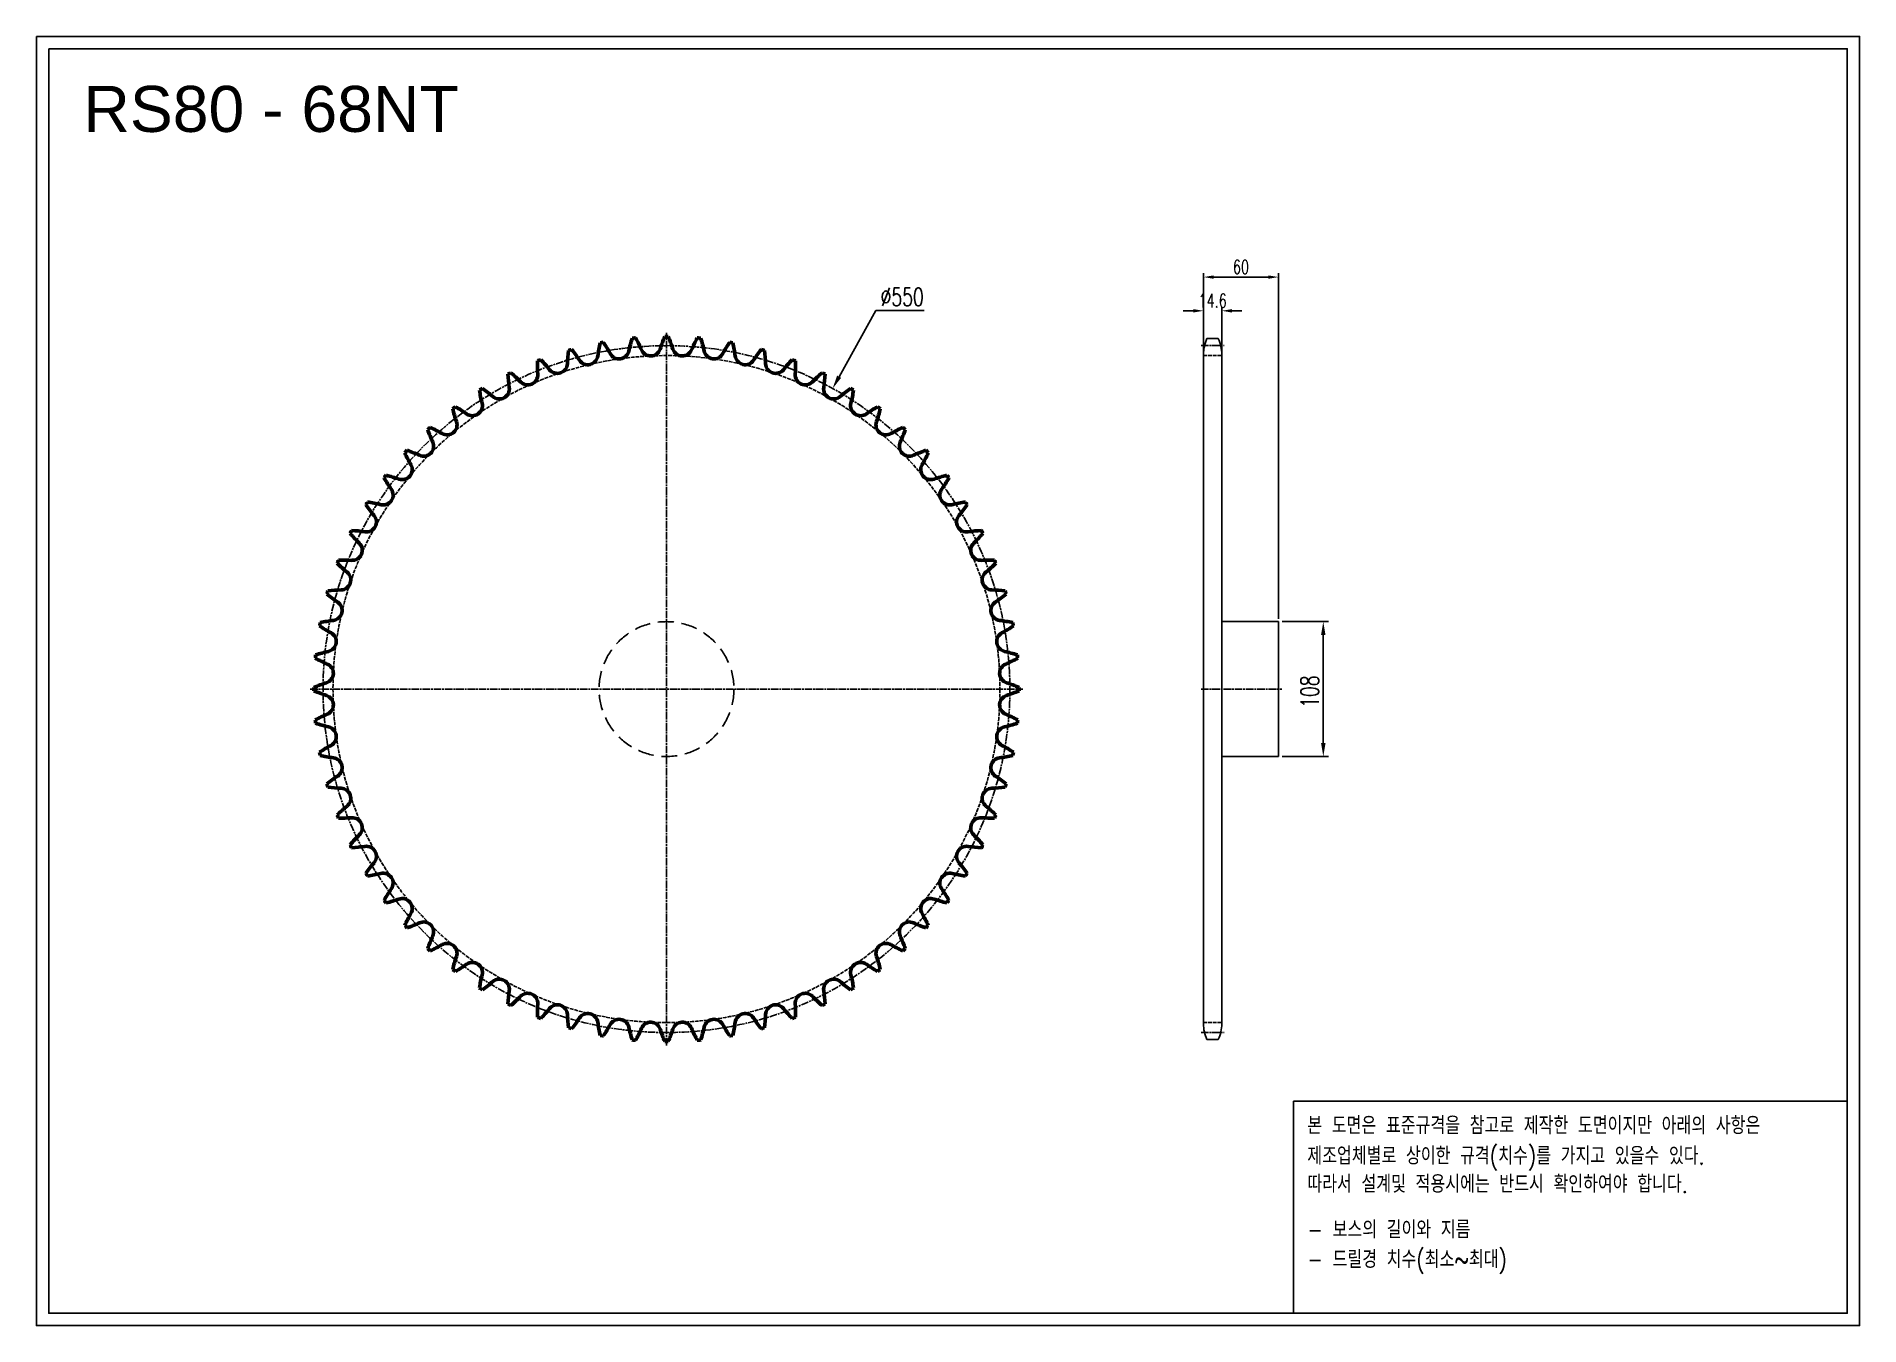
# Model space of a CAD drawing. Header units: millimetres. Extents: x -53131 to -51671, y 20705 to 21737.
import ezdxf

# ---------------------------------------------------------------- set-up
doc = ezdxf.new("R2010")
doc.units = ezdxf.units.MM
for name, pattern in [('AM_ISO02W050', [7.5, 6, -1.5]), ('AM_ISO02W050x2', [3.75, 3, -0.75]), ('AM_ISO08W050', [18, 12, -1.5, 3, -1.5]), ('AM_ISO08W050x2', [9, 6, -0.75, 1.5, -0.75]), ('HIDDEN', [9.525, 6.35, -3.175])]:
    doc.linetypes.add(name, pattern=pattern)
for name, color, linetype, lineweight in [('AM_0N', 7, 'Continuous', 50), ('AM_3N', 6, 'AM_ISO02W050', 25), ('AM_7', 4, 'AM_ISO08W050', 25), ('AM_7N', 4, 'AM_ISO08W050', 25)]:
    doc.layers.add(name, color=color, linetype=linetype, lineweight=lineweight)
doc.layers.add('HL', color=2, linetype='HIDDEN')
doc.layers.add('S-DIM', color=7, linetype='Continuous')
doc.styles.add('HAN', font='ROMANS.shx', dxfattribs={"width": 0.7, "bigfont": 'whgtxt.shx'})
doc.styles.add('HSG', font='SIMPLEX.shx', dxfattribs={"width": 0.7, "bigfont": 'HSG.shx'})
doc.styles.get("Standard").update_dxf_attribs({"font": 'arial.ttf'})
doc.dimstyles.new('APP23', dxfattribs={"dimscale": 4.5, "dimtxt": 2.4, "dimasz": 1.8, "dimexe": 0.7, "dimexo": 0.5, "dimgap": 0.6, "dimtad": 1, "dimtoh": 1, "dimdec": 1, "dimrnd": 0.01, "dimzin": 9, "dimdsep": 46, "dimtxsty": 'HSG', "dimcen": 0, "dimclrd": 1, "dimclre": 1, "dimclrt": 256, "dimazin": 2, "dimtp": 1, "dimtm": 1, "dimtfac": 0.5, "dimtdec": 1, "dimtix": 1, "dimtofl": 0, "dimtmove": 0, "dimatfit": 3, "dimfxl": 0, "dimtvp": 1, "dimtolj": 2, "dimlwd": -1, "dimlwe": -1, "dimarcsym": 0})
doc.dimstyles.new('APP28', dxfattribs={"dimscale": 6, "dimtxt": 2.4, "dimasz": 1.8, "dimexe": 0.7, "dimexo": 0.5, "dimgap": 0.6, "dimtad": 1, "dimtoh": 1, "dimdec": 1, "dimrnd": 0.01, "dimzin": 9, "dimdsep": 46, "dimtxsty": 'HSG', "dimcen": 0, "dimclrd": 1, "dimclre": 1, "dimclrt": 256, "dimazin": 2, "dimtp": 1, "dimtm": 1, "dimtfac": 0.5, "dimtdec": 1, "dimtofl": 0, "dimtmove": 0, "dimatfit": 3, "dimfxl": 0, "dimtvp": 1, "dimtolj": 2, "dimlwd": -1, "dimlwe": -1, "dimarcsym": 0})

# ---------------------------------------------------------------- blocks, each defined once
blk = doc.blocks.new('*D1')
at = {"layer": 'Defpoints', "color": 0, "transparency": 16777216}
for p in [(-52136.7, 21268.6), (-52136.7, 21160.6), (-52100.8, 21160.6)]:
    blk.add_point(p, dxfattribs=at)
at = {"layer": 'S-DIM', "color": 1, "transparency": 16777216}
for p, q in [((-52133.7, 21268.6), (-52096.6, 21268.6)), ((-52100.8, 21257.8), (-52100.8, 21171.4)), ((-52133.7, 21160.6), (-52096.6, 21160.6))]:
    blk.add_line(p, q, dxfattribs=at)
for points in [[(-52102.6, 21257.8), (-52099, 21257.8), (-52100.8, 21268.6)], [(-52102.6, 21171.4), (-52099, 21171.4), (-52100.8, 21160.6)]]:
    blk.add_solid(points, dxfattribs=at)
at = {"layer": 'S-DIM', "transparency": 16777216, "insert": (-52111.6, 21212.5), "char_height": 14.4, "attachment_point": 5, "rotation": 90, "style": 'HSG'}
blk.add_mtext('\\A2;108', dxfattribs=at)
blk = doc.blocks.new('*D2')
at = {"layer": 'Defpoints', "color": 0, "transparency": 16777216}
for p in [(-52182.1, 21517.5), (-52196.7, 21482.5), (-52182.1, 21482.5)]:
    blk.add_point(p, dxfattribs=at)
at = {"layer": 'S-DIM', "color": 1, "transparency": 16777216}
for p, q in [((-52196.7, 21484.7), (-52196.7, 21520.6)), ((-52182.1, 21484.7), (-52182.1, 21520.6)), ((-52204.8, 21517.5), (-52212.9, 21517.5)), ((-52174, 21517.5), (-52165.9, 21517.5))]:
    blk.add_line(p, q, dxfattribs=at)
for points in [[(-52204.8, 21518.8), (-52204.8, 21516.1), (-52196.7, 21517.5)], [(-52174, 21518.8), (-52174, 21516.1), (-52182.1, 21517.5)]]:
    blk.add_solid(points, dxfattribs=at)
at = {"layer": 'S-DIM', "transparency": 16777216, "insert": (-52189.4, 21525.6), "char_height": 10.8, "attachment_point": 5, "style": 'HSG'}
blk.add_mtext('\\A2;14.6', dxfattribs=at)
blk = doc.blocks.new('*D3')
at = {"layer": 'Defpoints', "color": 0, "transparency": 16777216}
for p in [(-52136.7, 21544.5), (-52196.7, 21482.5), (-52136.7, 21268.6)]:
    blk.add_point(p, dxfattribs=at)
at = {"layer": 'S-DIM', "color": 1, "transparency": 16777216}
for p, q in [((-52196.7, 21484.7), (-52196.7, 21547.6)), ((-52136.7, 21270.8), (-52136.7, 21547.6)), ((-52188.6, 21544.5), (-52144.8, 21544.5))]:
    blk.add_line(p, q, dxfattribs=at)
for points in [[(-52188.6, 21545.8), (-52188.6, 21543.1), (-52196.7, 21544.5)], [(-52144.8, 21545.8), (-52144.8, 21543.1), (-52136.7, 21544.5)]]:
    blk.add_solid(points, dxfattribs=at)
at = {"layer": 'S-DIM', "transparency": 16777216, "insert": (-52166.7, 21552.6), "char_height": 10.8, "attachment_point": 5, "style": 'HSG'}
blk.add_mtext('\\A2;60', dxfattribs=at)
blk = doc.blocks.new('*D4')
at = {"layer": 'Defpoints', "color": 0, "transparency": 16777216}
for p in [(-52493.7, 21455.2), (-52759.7, 20973.9)]:
    blk.add_point(p, dxfattribs=at)
at = {"layer": 'S-DIM', "color": 1, "transparency": 16777216}
for p, q in [((-52459.1, 21517.8), (-52488.5, 21464.7)), ((-52420.5, 21517.8), (-52459.1, 21517.8))]:
    blk.add_line(p, q, dxfattribs=at)
blk.add_solid([(-52490.1, 21465.6), (-52486.9, 21463.8), (-52493.7, 21455.2)], dxfattribs=at)
at = {"layer": 'S-DIM', "transparency": 16777216, "insert": (-52438, 21528.6), "char_height": 14.4, "attachment_point": 5, "style": 'HSG'}
blk.add_mtext('\\A2;∅550', dxfattribs=at)
blk = doc.blocks.new('notice1')
at = {"color": 4}
blk.add_lwpolyline([(-22142.12, 1735.9), (-22053.8, 1735.9), (-22053.8, 1702.07), (-22142.12, 1702.07)], close=True, dxfattribs=at)
at = {"color": 4, "style": 'HAN', "width": 0.8}
for s, p in [('본 도면은 표준규격을 참고로 제작한 도면이지만 아래의 사항은', (-22139.9, 1730.62)), ('제조업체별로 상이한 규격(치수)를 가지고 있을수 있다.', (-22139.9, 1725.78)), ('따라서 설계및 적용시에는 반드시 확인하여야 합니다.', (-22139.9, 1721.28)), ('- 보스의 길이와 지름', (-22139.9, 1714.03)), ('- 드릴경 치수(최소~최대)', (-22139.9, 1709.27))]:
    blk.add_text(s, height=2.7949, dxfattribs=at).set_placement(p)

msp = doc.modelspace()

# ---------------------------------------------------------------- linework, layer by layer
for p, q in [((-52193.92, 21495.17), (-52184.92, 21495.17)), ((-52196.72, 21482.47), (-52196.72, 20946.67)), ((-52182.12, 21482.47), (-52182.12, 20946.67)), ((-52182.12, 21268.57), (-52136.72, 21268.57)), ((-52136.72, 21268.57), (-52136.72, 21160.57)), ((-52136.72, 21160.57), (-52182.12, 21160.57)), ((-52193.92, 20933.97), (-52184.92, 20933.97))]:
    msp.add_line(p, q)
for points in [[(-53131.23, 21737.15), (-51671.39, 21737.15), (-51671.39, 20704.94), (-53131.23, 20704.94)], [(-53121.4, 21727.32), (-51681.22, 21727.32), (-51681.22, 20714.77), (-53121.4, 20714.77)]]:
    msp.add_lwpolyline(points, close=True)
for centre, start, end in [((-52166.52, 21482.47), 155.13196, 180), ((-52212.32, 21482.47), 0, 24.86804), ((-52166.52, 20946.67), 180, 204.86804), ((-52212.32, 20946.67), 335.13196, 0)]:
    msp.add_arc(centre, 30.2, start, end)
at = {"layer": 'AM_0N'}
for centre, radius, start, end in [((-52549.48, 21464.05), 133.39, 167.98429, 172.57353), ((-52626.73, 21214.57), 282.32, 100.3102, 100.86627), ((-52788.88, 21419.3), 133.39, 28.60294, 33.19218), ((-52526.79, 21455.86), 133.39, 162.69017, 167.27941), ((-52626.73, 21214.57), 282.32, 95.01608, 95.57215), ((-52769.3, 21433.39), 133.39, 23.30882, 27.89806), ((-52504.95, 21445.61), 133.39, 157.39605, 161.98529), ((-52626.73, 21214.57), 282.32, 89.72196, 90.27804), ((-52748.5, 21445.61), 133.39, 18.01471, 22.60395), ((-52484.15, 21433.39), 133.39, 152.10194, 156.69118), ((-52626.73, 21214.57), 282.32, 84.42785, 84.98392), ((-52726.66, 21455.86), 133.39, 12.72059, 17.30983), ((-52464.57, 21419.3), 133.39, 146.80782, 151.39706), ((-52626.73, 21214.57), 282.32, 79.13373, 79.6898), ((-52703.97, 21464.05), 133.39, 7.42647, 12.01571), ((-52596.64, 21474), 133.39, 178.57252, 183.16176), ((-52626.73, 21214.57), 282.32, 110.89843, 111.45451), ((-52823.74, 21386.02), 133.39, 39.19118, 43.78042), ((-52714.14, 21475.38), 8.02, 219.19118, 357.86765), ((-52572.83, 21470.12), 133.39, 173.27841, 177.86765), ((-52626.73, 21214.57), 282.32, 105.60432, 106.16039), ((-52807.08, 21403.47), 133.39, 33.89706, 38.4863), ((-52689.7, 21482.33), 8.02, 213.89706, 352.57353), ((-52664.73, 21487), 8.02, 208.60294, 347.27941), ((-52639.43, 21489.34), 8.02, 203.30882, 341.98529), ((-52614.02, 21489.34), 8.02, 198.01471, 336.69118), ((-52588.72, 21487), 8.02, 192.72059, 331.39706), ((-52563.75, 21482.33), 8.02, 187.42647, 326.10294), ((-52446.37, 21403.47), 133.39, 141.5137, 146.10294), ((-52626.73, 21214.57), 282.32, 73.83961, 74.39568), ((-52680.62, 21470.12), 133.39, 2.13235, 6.72159), ((-52539.31, 21475.38), 8.02, 182.13235, 320.80882), ((-52429.71, 21386.02), 133.39, 136.21958, 140.80882), ((-52626.73, 21214.57), 282.32, 68.54549, 69.10157), ((-52656.82, 21474), 133.39, 356.83824, 1.42748), ((-52626.73, 21214.57), 282.32, 116.19255, 116.74862), ((-52620.7, 21475.67), 133.39, 183.86664, 188.45588), ((-52838.72, 21367.11), 133.39, 44.48529, 49.07453), ((-52737.83, 21466.2), 8.02, 224.48529, 3.16176), ((-52515.62, 21466.2), 8.02, 176.83824, 315.51471), ((-52414.73, 21367.11), 133.39, 130.92547, 135.51471), ((-52626.73, 21214.57), 282.32, 63.25138, 63.80745), ((-52632.75, 21475.67), 133.39, 351.54412, 356.13336), ((-52626.73, 21214.57), 282.32, 121.48667, 122.04274), ((-52644.82, 21475.11), 133.39, 189.16076, 193.75), ((-52851.89, 21346.9), 133.39, 49.77941, 54.36865), ((-52760.58, 21454.88), 8.02, 229.77941, 8.45588), ((-52492.88, 21454.88), 8.02, 171.54412, 310.22059), ((-52401.56, 21346.9), 133.39, 125.63135, 130.22059), ((-52626.73, 21214.57), 282.32, 57.95726, 58.51333), ((-52608.63, 21475.11), 133.39, 346.25, 350.83924), ((-52626.73, 21214.57), 282.32, 126.78079, 127.33686), ((-52668.78, 21472.33), 133.39, 194.45488, 199.04412), ((-52863.14, 21325.56), 133.39, 55.07353, 59.66277), ((-52782.18, 21441.5), 8.02, 235.07353, 13.75), ((-52471.27, 21441.5), 8.02, 166.25, 304.92647), ((-52390.31, 21325.56), 133.39, 120.33723, 124.92647), ((-52584.67, 21472.33), 133.39, 340.95588, 345.54512), ((-52626.73, 21214.57), 282.32, 52.66314, 53.21921), ((-52626.73, 21214.57), 282.32, 132.0749, 132.63098), ((-52692.39, 21467.35), 133.39, 199.74899, 204.33824), ((-52872.37, 21303.27), 133.39, 60.36765, 64.95689), ((-52802.45, 21426.19), 8.02, 240.36765, 19.04412), ((-52451, 21426.19), 8.02, 160.95588, 299.63235), ((-52381.08, 21303.27), 133.39, 115.04311, 119.63235), ((-52561.07, 21467.35), 133.39, 335.66176, 340.25101), ((-52626.73, 21214.57), 282.32, 47.36902, 47.9251), ((-52626.73, 21214.57), 282.32, 137.36902, 137.9251), ((-52715.43, 21460.21), 133.39, 205.04311, 209.63235), ((-52879.51, 21280.23), 133.39, 65.66176, 70.25101), ((-52821.23, 21409.07), 8.02, 245.66176, 24.33824), ((-52432.22, 21409.07), 8.02, 155.66176, 294.33824), ((-52373.94, 21280.23), 133.39, 109.74899, 114.33824), ((-52538.02, 21460.21), 133.39, 330.36765, 334.95689), ((-52626.73, 21214.57), 282.32, 42.0749, 42.63098), ((-52838.35, 21390.3), 8.02, 250.95588, 29.63235), ((-52415.11, 21390.3), 8.02, 150.36765, 289.04412), ((-52853.66, 21370.02), 8.02, 256.25, 34.92647), ((-52626.73, 21214.57), 282.32, 142.66314, 143.21921), ((-52737.72, 21450.98), 133.39, 210.33723, 214.92647), ((-52884.49, 21256.62), 133.39, 70.95588, 75.54512), ((-52368.96, 21256.62), 133.39, 104.45488, 109.04412), ((-52399.79, 21370.02), 8.02, 145.07353, 283.75), ((-52515.74, 21450.98), 133.39, 325.07353, 329.66277), ((-52626.73, 21214.57), 282.32, 36.78079, 37.33686), ((-52626.73, 21214.57), 282.32, 147.95726, 148.51333), ((-52759.06, 21439.73), 133.39, 215.63135, 220.22059), ((-52887.27, 21232.66), 133.39, 76.25, 80.83924), ((-52366.18, 21232.66), 133.39, 99.16076, 103.75), ((-52494.4, 21439.73), 133.39, 319.77941, 324.36865), ((-52626.73, 21214.57), 282.32, 31.48667, 32.04274), ((-52867.03, 21348.42), 8.02, 261.54412, 40.22059), ((-52386.42, 21348.42), 8.02, 139.77941, 278.45588), ((-52626.73, 21214.57), 282.32, 153.25138, 153.80745), ((-52779.27, 21426.56), 133.39, 220.92547, 225.51471), ((-52887.83, 21208.54), 133.39, 81.54412, 86.13336), ((-52878.36, 21325.68), 8.02, 266.83824, 45.51471), ((-52365.62, 21208.54), 133.39, 93.86664, 98.45588), ((-52375.09, 21325.68), 8.02, 134.48529, 273.16176), ((-52474.18, 21426.56), 133.39, 314.48529, 319.07453), ((-52626.73, 21214.57), 282.32, 26.19255, 26.74862), ((-52626.73, 21214.57), 282.32, 158.54549, 159.10157), ((-52798.18, 21411.58), 133.39, 226.21958, 230.80882), ((-52886.16, 21184.48), 133.39, 86.83824, 91.42748), ((-52367.29, 21184.48), 133.39, 88.57252, 93.16176), ((-52455.27, 21411.58), 133.39, 309.19118, 313.78042), ((-52626.73, 21214.57), 282.32, 20.89843, 21.45451), ((-52887.54, 21301.98), 8.02, 272.13235, 50.80882), ((-52365.92, 21301.98), 8.02, 129.19118, 267.86765), ((-52626.73, 21214.57), 282.32, 163.83961, 164.39568), ((-52815.62, 21394.92), 133.39, 231.5137, 236.10294), ((-52882.27, 21160.67), 133.39, 92.13235, 96.72159), ((-52371.18, 21160.67), 133.39, 83.27841, 87.86765), ((-52437.83, 21394.92), 133.39, 303.89706, 308.4863), ((-52626.73, 21214.57), 282.32, 15.60432, 16.16039), ((-52894.49, 21277.55), 8.02, 277.42647, 56.10294), ((-52358.96, 21277.55), 8.02, 123.89706, 262.57353), ((-52626.73, 21214.57), 282.32, 169.13373, 169.6898), ((-52831.46, 21376.72), 133.39, 236.80782, 241.39706), ((-52876.21, 21137.32), 133.39, 97.42647, 102.01571), ((-52899.16, 21252.57), 8.02, 282.72059, 61.39706), ((-52354.29, 21252.57), 8.02, 118.60294, 257.27941), ((-52377.24, 21137.32), 133.39, 77.98429, 82.57353), ((-52421.99, 21376.72), 133.39, 298.60294, 303.19218), ((-52626.73, 21214.57), 282.32, 10.3102, 10.86627), ((-52626.73, 21214.57), 282.32, 174.42785, 174.98392), ((-52868.02, 21114.63), 133.39, 102.72059, 107.30983), ((-52385.43, 21114.63), 133.39, 72.69017, 77.27941), ((-52626.73, 21214.57), 282.32, 5.01608, 5.57215), ((-52845.55, 21357.14), 133.39, 242.10194, 246.69118), ((-52901.5, 21227.27), 8.02, 288.01471, 66.69118), ((-52351.95, 21227.27), 8.02, 113.30882, 251.98529), ((-52407.9, 21357.14), 133.39, 293.30882, 297.89806), ((-52857.77, 21092.79), 133.39, 108.01471, 112.60395), ((-52626.73, 21214.57), 282.32, 179.72196, 180.27804), ((-52857.77, 21336.34), 133.39, 247.39605, 251.98529), ((-52395.68, 21092.79), 133.39, 67.39605, 71.98529), ((-52395.68, 21336.34), 133.39, 288.01471, 292.60395), ((-52626.73, 21214.57), 282.32, 359.72196, 0.27804), ((-52901.5, 21201.87), 8.02, 293.30882, 71.98529), ((-52351.95, 21201.87), 8.02, 108.01471, 246.69118), ((-52845.55, 21071.99), 133.39, 113.30882, 117.89806), ((-52626.73, 21214.57), 282.32, 185.01608, 185.57215), ((-52868.02, 21314.51), 133.39, 252.69017, 257.27941), ((-52899.16, 21176.57), 8.02, 298.60294, 77.27941), ((-52354.29, 21176.57), 8.02, 102.72059, 241.39706), ((-52385.43, 21314.51), 133.39, 282.72059, 287.30983), ((-52407.9, 21071.99), 133.39, 62.10194, 66.69118), ((-52626.73, 21214.57), 282.32, 354.42785, 354.98392), ((-52831.46, 21052.41), 133.39, 118.60294, 123.19218), ((-52421.99, 21052.41), 133.39, 56.80782, 61.39706), ((-52626.73, 21214.57), 282.32, 190.3102, 190.86627), ((-52876.21, 21291.82), 133.39, 257.98429, 262.57353), ((-52894.49, 21151.59), 8.02, 303.89706, 82.57353), ((-52358.96, 21151.59), 8.02, 97.42647, 236.10294), ((-52377.24, 21291.82), 133.39, 277.42647, 282.01571), ((-52626.73, 21214.57), 282.32, 349.13373, 349.6898), ((-52815.62, 21034.21), 133.39, 123.89706, 128.4863), ((-52626.73, 21214.57), 282.32, 195.60432, 196.16039), ((-52437.83, 21034.21), 133.39, 51.5137, 56.10294), ((-52626.73, 21214.57), 282.32, 343.83961, 344.39568), ((-52882.27, 21268.47), 133.39, 263.27841, 267.86765), ((-52887.54, 21127.15), 8.02, 309.19118, 87.86765), ((-52365.92, 21127.15), 8.02, 92.13235, 230.80882), ((-52371.18, 21268.47), 133.39, 272.13235, 276.72159), ((-52798.18, 21017.55), 133.39, 129.19118, 133.78042), ((-52626.73, 21214.57), 282.32, 200.89843, 201.45451), ((-52886.16, 21244.66), 133.39, 268.57252, 273.16176), ((-52878.36, 21103.46), 8.02, 314.48529, 93.16176), ((-52375.09, 21103.46), 8.02, 86.83824, 225.51471), ((-52367.29, 21244.66), 133.39, 266.83824, 271.42748), ((-52455.27, 21017.55), 133.39, 46.21958, 50.80882), ((-52626.73, 21214.57), 282.32, 338.54549, 339.10157), ((-52779.27, 21002.58), 133.39, 134.48529, 139.07453), ((-52474.18, 21002.58), 133.39, 40.92547, 45.51471), ((-52626.73, 21214.57), 282.32, 206.19255, 206.74862), ((-52887.83, 21220.59), 133.39, 273.86664, 278.45588), ((-52867.03, 21080.72), 8.02, 319.77941, 98.45588), ((-52386.42, 21080.72), 8.02, 81.54412, 220.22059), ((-52365.62, 21220.59), 133.39, 261.54412, 266.13336), ((-52626.73, 21214.57), 282.32, 333.25138, 333.80745), ((-52759.06, 20989.4), 133.39, 139.77941, 144.36865), ((-52626.73, 21214.57), 282.32, 211.48667, 212.04274), ((-52887.27, 21196.48), 133.39, 279.16076, 283.75), ((-52853.66, 21059.12), 8.02, 325.07353, 103.75), ((-52399.79, 21059.12), 8.02, 76.25, 214.92647), ((-52366.18, 21196.48), 133.39, 256.25, 260.83924), ((-52494.4, 20989.4), 133.39, 35.63135, 40.22059), ((-52626.73, 21214.57), 282.32, 327.95726, 328.51333), ((-52737.72, 20978.16), 133.39, 145.07353, 149.66277), ((-52515.74, 20978.16), 133.39, 30.33723, 34.92647), ((-52626.73, 21214.57), 282.32, 216.78079, 217.33686), ((-52884.49, 21172.51), 133.39, 284.45488, 289.04412), ((-52838.35, 21038.84), 8.02, 330.36765, 109.04412), ((-52415.11, 21038.84), 8.02, 70.95588, 209.63235), ((-52368.96, 21172.51), 133.39, 250.95588, 255.54512), ((-52626.73, 21214.57), 282.32, 322.66314, 323.21921), ((-52715.43, 20968.92), 133.39, 150.36765, 154.95689), ((-52626.73, 21214.57), 282.32, 222.0749, 222.63098), ((-52879.51, 21148.91), 133.39, 289.74899, 294.33824), ((-52821.23, 21020.07), 8.02, 335.66176, 114.33824), ((-52432.22, 21020.07), 8.02, 65.66176, 204.33824), ((-52373.94, 21148.91), 133.39, 245.66176, 250.25101), ((-52538.02, 20968.92), 133.39, 25.04311, 29.63235), ((-52626.73, 21214.57), 282.32, 317.36902, 317.9251), ((-52692.39, 20961.79), 133.39, 155.66176, 160.25101), ((-52872.37, 21125.87), 133.39, 295.04311, 299.63235), ((-52802.45, 21002.95), 8.02, 340.95588, 119.63235), ((-52451, 21002.95), 8.02, 60.36765, 199.04412), ((-52381.08, 21125.87), 133.39, 240.36765, 244.95689), ((-52561.07, 20961.79), 133.39, 19.74899, 24.33824), ((-52626.73, 21214.57), 282.32, 227.36902, 227.9251), ((-52668.78, 20956.81), 133.39, 160.95588, 165.54512), ((-52863.14, 21103.58), 133.39, 300.33723, 304.92647), ((-52782.18, 20987.64), 8.02, 346.25, 124.92647), ((-52471.27, 20987.64), 8.02, 55.07353, 193.75), ((-52390.31, 21103.58), 133.39, 235.07353, 239.66277), ((-52584.67, 20956.81), 133.39, 14.45488, 19.04412), ((-52626.73, 21214.57), 282.32, 312.0749, 312.63098), ((-52626.73, 21214.57), 282.32, 232.66314, 233.21921), ((-52644.82, 20954.03), 133.39, 166.25, 170.83924), ((-52851.89, 21082.24), 133.39, 305.63135, 310.22059), ((-52760.58, 20974.26), 8.02, 351.54412, 130.22059), ((-52492.88, 20974.26), 8.02, 49.77941, 188.45588), ((-52401.56, 21082.24), 133.39, 229.77941, 234.36865), ((-52608.63, 20954.03), 133.39, 9.16076, 13.75), ((-52626.73, 21214.57), 282.32, 306.78079, 307.33686), ((-52626.73, 21214.57), 282.32, 237.95726, 238.51333), ((-52620.7, 20953.47), 133.39, 171.54412, 176.13336), ((-52838.72, 21062.03), 133.39, 310.92547, 315.51471), ((-52737.83, 20962.94), 8.02, 356.83824, 135.51471), ((-52515.62, 20962.94), 8.02, 44.48529, 183.16176), ((-52414.73, 21062.03), 133.39, 224.48529, 229.07453), ((-52632.75, 20953.47), 133.39, 3.86664, 8.45588), ((-52626.73, 21214.57), 282.32, 301.48667, 302.04274), ((-52626.73, 21214.57), 282.32, 243.25138, 243.80745), ((-52596.64, 20955.14), 133.39, 176.83824, 181.42748), ((-52626.73, 21214.57), 282.32, 248.54549, 249.10157), ((-52823.74, 21043.12), 133.39, 316.21958, 320.80882), ((-52714.14, 20953.76), 8.02, 2.13235, 140.80882), ((-52572.83, 20959.02), 133.39, 182.13235, 186.72159), ((-52807.08, 21025.67), 133.39, 321.5137, 326.10294), ((-52689.7, 20946.81), 8.02, 7.42647, 146.10294), ((-52664.73, 20942.14), 8.02, 12.72059, 151.39706), ((-52588.72, 20942.14), 8.02, 28.60294, 167.27941), ((-52563.75, 20946.81), 8.02, 33.89706, 172.57353), ((-52446.37, 21025.67), 133.39, 213.89706, 218.4863), ((-52680.62, 20959.02), 133.39, 353.27841, 357.86765), ((-52539.31, 20953.76), 8.02, 39.19118, 177.86765), ((-52429.71, 21043.12), 133.39, 219.19118, 223.78042), ((-52626.73, 21214.57), 282.32, 290.89843, 291.45451), ((-52656.82, 20955.14), 133.39, 358.57252, 3.16176), ((-52626.73, 21214.57), 282.32, 296.19255, 296.74862), ((-52626.73, 21214.57), 282.32, 253.83961, 254.39568), ((-52549.48, 20965.08), 133.39, 187.42647, 192.01571), ((-52626.73, 21214.57), 282.32, 259.13373, 259.6898), ((-52788.88, 21009.84), 133.39, 326.80782, 331.39706), ((-52526.79, 20973.28), 133.39, 192.72059, 197.30983), ((-52769.3, 20995.75), 133.39, 332.10194, 336.69118), ((-52639.43, 20939.79), 8.02, 18.01471, 156.69118), ((-52504.95, 20983.53), 133.39, 198.01471, 202.60395), ((-52748.5, 20983.53), 133.39, 337.39605, 341.98529), ((-52614.02, 20939.79), 8.02, 23.30882, 161.98529), ((-52484.15, 20995.75), 133.39, 203.30882, 207.89806), ((-52726.66, 20973.28), 133.39, 342.69017, 347.27941), ((-52464.57, 21009.84), 133.39, 208.60294, 213.19218), ((-52626.73, 21214.57), 282.32, 280.3102, 280.86627), ((-52703.97, 20965.08), 133.39, 347.98429, 352.57353), ((-52626.73, 21214.57), 282.32, 285.60432, 286.16039), ((-52626.73, 21214.57), 282.32, 264.42785, 264.98392), ((-52626.73, 21214.57), 282.32, 269.72196, 270.27804), ((-52626.73, 21214.57), 282.32, 275.01608, 275.57215)]:
    msp.add_arc(centre, radius, start, end, dxfattribs=at)
at = {"layer": 'AM_3N', "linetype": 'AM_ISO02W050x2'}
for p, q in [((-52196.72, 21481.62), (-52182.12, 21481.62)), ((-52196.72, 20947.52), (-52182.12, 20947.52))]:
    msp.add_line(p, q, dxfattribs=at)
msp.add_circle((-52626.73, 21214.57), 267.05, dxfattribs=at)
at = {"layer": 'AM_7', "linetype": 'AM_ISO08W050x2'}
for p, q in [((-52198.66, 21489.56), (-52180.17, 21489.56)), ((-52198.66, 21214.57), (-52133.9, 21214.57)), ((-52198.66, 20939.58), (-52180.17, 20939.58))]:
    msp.add_line(p, q, dxfattribs=at)
msp.add_circle((-52626.73, 21214.57), 274.99, dxfattribs=at)
at = {"layer": 'AM_7N', "linetype": 'AM_ISO08W050x2'}
for p, q in [((-52626.73, 20929.25), (-52626.73, 21499.89)), ((-52912.04, 21214.57), (-52341.41, 21214.57))]:
    msp.add_line(p, q, dxfattribs=at)
at = {"layer": 'HL', "ltscale": 2}
msp.add_circle((-52626.73, 21214.57), 54, dxfattribs=at)

# ---------------------------------------------------------------- block references
at = {"xscale": 5.021469573119999, "yscale": 5.021469573119999, "zscale": 5.021469573119999}
msp.add_blockref('notice1', (59061.25, 12167.89), dxfattribs=at)

# ---------------------------------------------------------------- texts
msp.add_text('RS80 - 68NT', height=36.8646).set_placement((-53093.63, 21660.71))

# ---------------------------------------------------------------- dimensions: what is measured, and where the dimension line sits
at = {"layer": 'S-DIM'}
dim = msp.add_linear_dim(base=(-52136.72, 21544.46), p1=(-52196.72, 21482.47), p2=(-52136.72, 21268.57), dimstyle='APP23', dxfattribs=at)
dim.commit()
dim.dimension.update_dxf_attribs({"geometry": '*D3', "text_midpoint": (-52166.72, 21552.56)})
dim = msp.add_diameter_dim_2p(p1=(-52759.74, 20973.89), p2=(-52493.71, 21455.25), dimstyle='APP28', dxfattribs=at)
dim.commit()
dim.dimension.update_dxf_attribs({"geometry": '*D4', "text_midpoint": (-52438.02, 21517.8), "dimtype": 131})
dim = msp.add_linear_dim(base=(-52182.12, 21517.46), p1=(-52196.72, 21482.47), p2=(-52182.12, 21482.47), dimstyle='APP23', dxfattribs=at)
dim.commit()
dim.dimension.update_dxf_attribs({"geometry": '*D2', "text_midpoint": (-52189.42, 21517.46), "dimtype": 128})
dim = msp.add_linear_dim(base=(-52100.84, 21160.57), p1=(-52136.72, 21268.57), p2=(-52136.72, 21160.57), angle=90, dimstyle='APP28', dxfattribs=at)
dim.commit()
dim.dimension.update_dxf_attribs({"geometry": '*D1', "text_midpoint": (-52100.84, 21212.53), "dimtype": 128})

doc.saveas('drawing.dxf')
